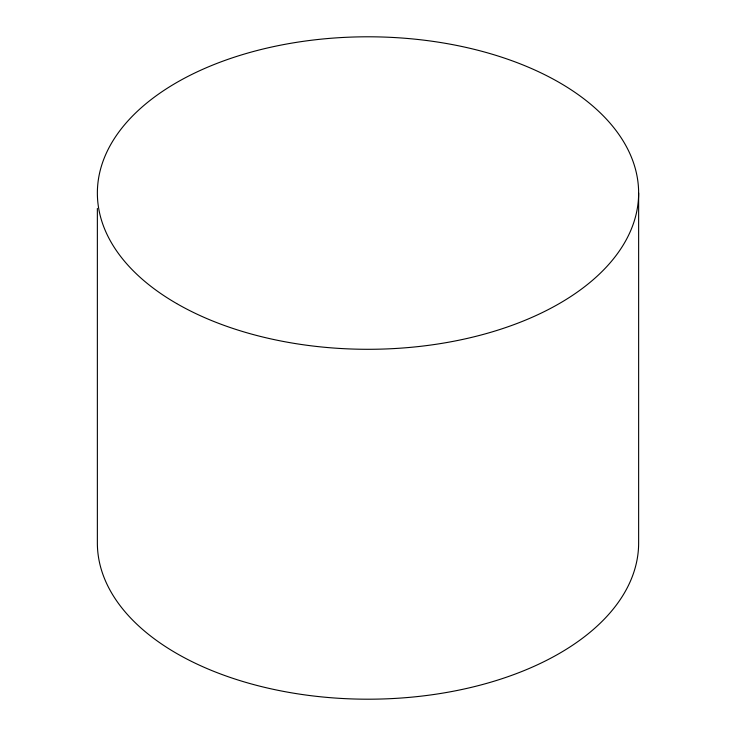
<?xml version="1.0" encoding="UTF-8"?>
<svg xmlns="http://www.w3.org/2000/svg" width="736" height="736" viewBox="0 0 736 736"><rect width="100%" height="100%" fill="white"/><g stroke="black" fill="none" stroke-linecap="round" stroke-linejoin="round"><path stroke-width="1.1" d="M638.636 193.025L638.636 542.92A270.636 156.253 0 0 1 368.046 699.2A270.636 156.253 0 0 1 97.364 542.975L97.364 208.389M176.668 303.554A270.636 156.253 0 0 0 629.427 233.459A270.636 156.253 0 0 0 297.905 42.127A270.636 156.253 0 0 0 176.668 303.554"/></g></svg>
